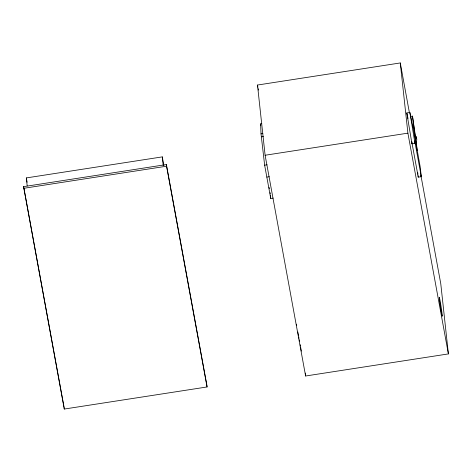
<?xml version="1.0" encoding="UTF-8"?>
<svg xmlns="http://www.w3.org/2000/svg" width="472" height="472" viewBox="0 0 472 472"><rect width="100%" height="100%" fill="white"/><g stroke="black" fill="none" stroke-linecap="round" stroke-linejoin="round"><path stroke-width="0.71" d="M415.053 136.945L416.269 136.756L415.891 139.393L412.481 116.13L410.664 116.413M420.853 175.13L440.771 283.702L448.4 353.911L305.614 376.001L265.111 155.247L257.488 85.037L400.274 62.947L409.436 112.885M273.182 198.098L270.751 198.476L264.644 165.188L261.016 133.847L260.603 123.865L261.812 123.676M261.016 133.847L262.839 133.564M411.95 143.818L406.811 112.926L409.849 112.454L413.448 129.163L420.257 167.23L421.284 176.687L418.245 177.153L411.696 141.452L411.95 143.818L414.988 143.346L414.735 140.986L421.284 176.687M261.565 136.821L263.388 136.544M27.193 185.891L26.326 177.92L162.279 156.887L163.873 165.589M23.6 186.647L166.386 164.557L206.889 385.311L207.066 386.963L64.281 409.053L23.6 186.647L63.968 406.675M23.777 188.298L166.563 166.209L166.386 164.557M265.111 155.247L407.897 133.151L400.274 62.947M264.644 165.188L267.075 164.816M266.827 177.094L269.258 176.717M406.811 112.926L408.014 118.496M416.269 136.756L416.8 139.641L416.345 142.656L417.207 150.627M407.897 133.151L448.4 353.911M257.488 85.037L257.883 87.208M258.149 88.653L258.414 90.099M296.41 324.193L296.67 325.609M297.838 331.987L298.487 335.527M298.752 336.943L299.012 338.359M299.272 339.781L299.531 341.197M300.18 344.737L300.44 346.153M300.699 347.569L301.348 351.115M269.064 187.331L269.323 188.759M166.563 166.209L207.066 386.963M26.326 177.92L27.128 182.269M409.849 112.454L414.988 143.346M412.481 116.13L416.723 147.966M260.603 123.865L260.792 125.292M417.773 172.793L417.926 174.245M418.086 175.702L418.245 177.153M305.296 373.075L305.614 376.001M270.12 192.641L270.238 193.75M270.385 195.101L270.751 198.476M162.279 156.887L163.223 165.583M64.103 407.401L64.281 409.053M439.615 301.16A9.611 0.342 81.2 0 0 442.187 316.252A9.611 0.342 81.2 0 0 440.5 303.03A9.611 0.342 81.2 0 0 439.615 301.16"/></g></svg>
